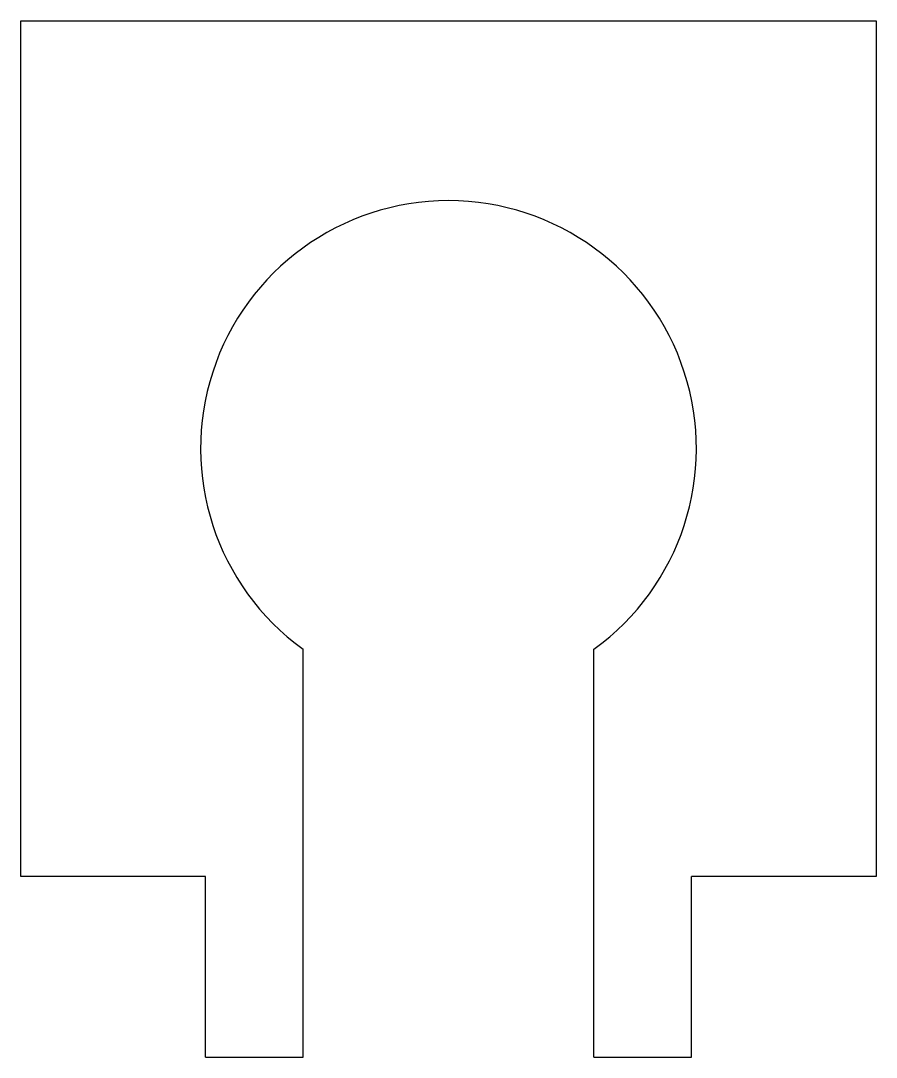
# Model space of a CAD drawing. Header units: inches. Extents: x 0 to 4.47, y 0 to 5.42.
import ezdxf

# ---------------------------------------------------------------- set-up
doc = ezdxf.new("R2010")
doc.units = ezdxf.units.IN

msp = doc.modelspace()

# ---------------------------------------------------------------- linework, layer by layer
for p, q in [((0, 0.945), (0, 5.415)), ((0, 5.415), (4.47, 5.415)), ((4.47, 5.415), (4.47, 0.945)), ((1.475, 0), (1.475, 2.1315)), ((2.995, 0), (2.995, 2.1315)), ((0.965, 0.945), (0, 0.945)), ((0.965, 0), (0.965, 0.945)), ((4.47, 0.945), (3.505, 0.945)), ((3.505, 0), (3.505, 0.945)), ((0.965, 0), (1.475, 0)), ((2.995, 0), (3.505, 0)), ((2.995, 0), (3.505, 0))]:
    msp.add_line(p, q)
msp.add_arc((2.235, 3.18), 1.295, 305.9354, 234.0646)

doc.saveas('drawing.dxf')
